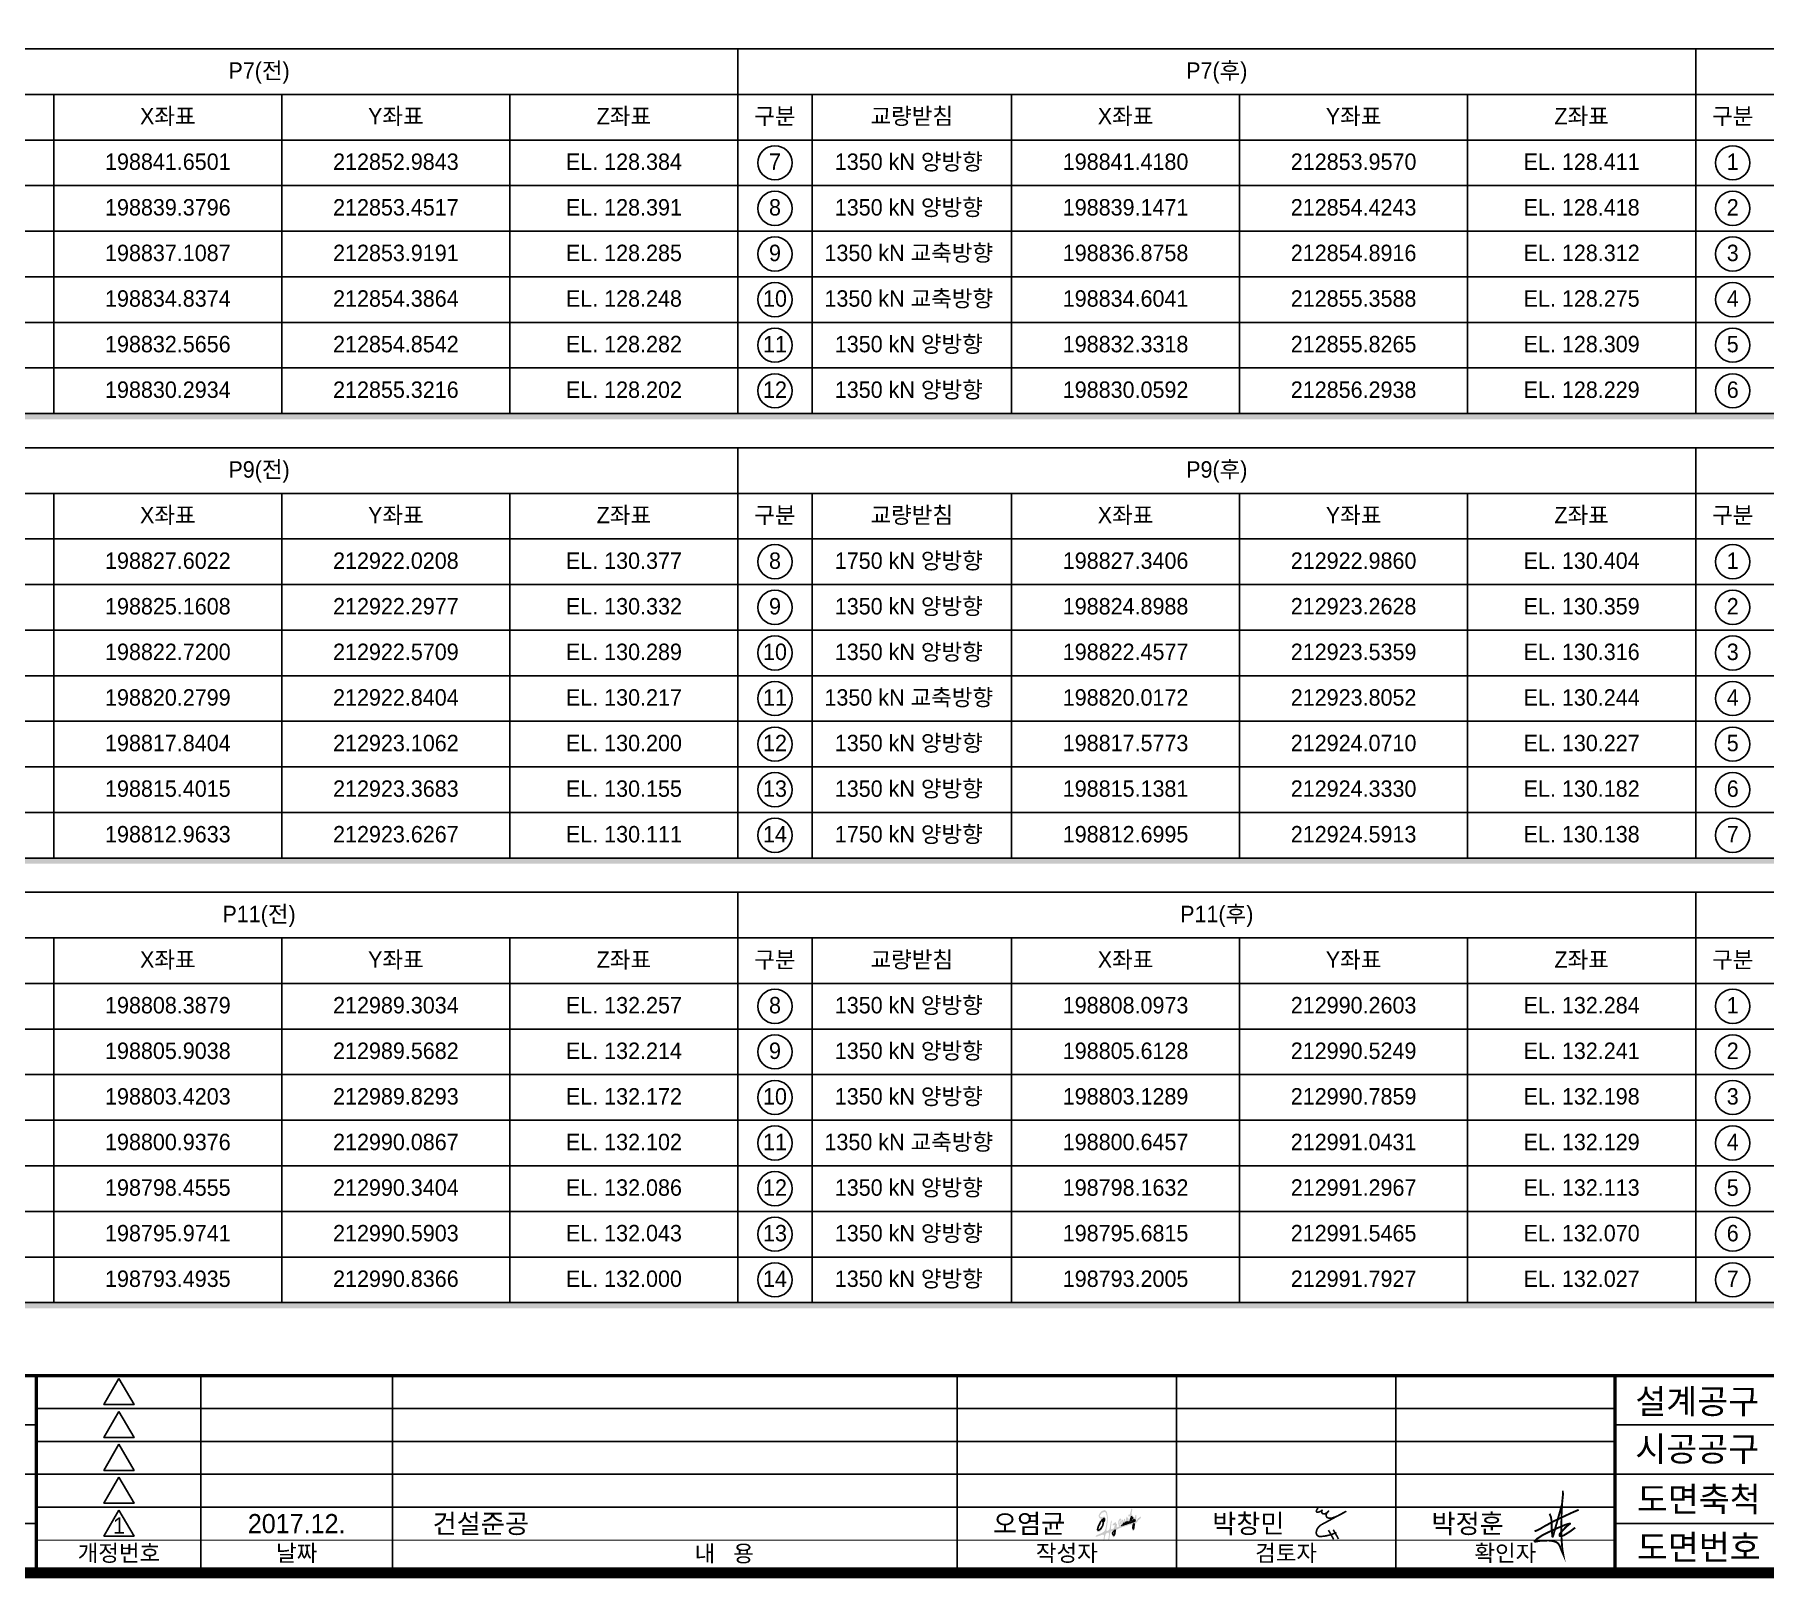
# Model space of a CAD drawing. Header units: feet. Extents: x 0 to 1682000, y 0 to 594000.
# Drawn here: x 1135693 to 1451259, y 19000 to 300729 of the extents above; entities that cross this region are included whole.
import ezdxf
from ezdxf.enums import TextEntityAlignment as Align

# ---------------------------------------------------------------- set-up
doc = ezdxf.new("R2010")
doc.units = ezdxf.units.FT
doc.header["$LTSCALE"] = 150
doc.header["$MEASUREMENT"] = 0
for name, color, linetype in [('CS-TABL-LIN2', 1, 'CONTINUOUS'), ('CS-TEXT', 3, 'CONTINUOUS'), ('CX-BORD', 3, 'CONTINUOUS'), ('CX-BORD-LIN1', 4, 'CONTINUOUS'), ('CX-BORD-LIN2', 3, 'CONTINUOUS'), ('CX-BORD-TEX2', 7, 'CONTINUOUS'), ('CX-BORD-TEX3', 6, 'CONTINUOUS')]:
    doc.layers.add(name, color=color, linetype=linetype)
doc.styles.add('A_STANDARD', font='')
doc.styles.add('TB_TEXT', font='')
doc.styles.add('TB_WBTXT', font='')
doc.styles.add('TB_WMTXT', font='')
doc.styles.get('A_STANDARD').set_extended_font_data('Dotum')
doc.styles.get('TB_TEXT').set_extended_font_data('Dotum')
doc.styles.get('TB_WBTXT').set_extended_font_data('Dotum')
doc.styles.get('TB_WMTXT').set_extended_font_data('DotumChe')

# ---------------------------------------------------------------- blocks, each defined once
blk = doc.blocks.new('CXBLKA1-KHCA')
at = {"layer": 'CX-BORD-LIN1', "const_width": 2}
blk.add_lwpolyline([(796, 0), (0, 0), (0, 554), (796, 554)], close=True, dxfattribs=at)
at = {"layer": 'CX-BORD-LIN1'}
for points, const_width in [([(796, 36), (0, 36)], 0.6), ([(270, 0), (270, 36)], 0.6), ([(300, 0), (300, 36)], 0.3), ([(335, 0), (335, 36)], 0.3), ([(558, 0), (558, 36)], 0.6), ([(558, 6), (270, 6)], 0.2)]:
    blk.add_lwpolyline(points, dxfattribs=dict(at, const_width=const_width))
for points in [[(285.08, 35.47), (282.34, 30.71), (287.83, 30.71)], [(285.08, 29.47), (282.34, 24.71), (287.83, 24.71)], [(285.08, 23.47), (282.34, 18.71), (287.83, 18.71)], [(285.08, 17.47), (282.34, 12.71), (287.83, 12.71)], [(285.08, 11.47), (282.34, 6.71), (287.83, 6.71)]]:
    blk.add_lwpolyline(points, close=True, dxfattribs=at)
for points in [[(438, 0), (438, 36)], [(478, 0), (478, 36)], [(518, 0), (518, 36)]]:
    blk.add_lwpolyline(points, dxfattribs=at)
at = {"layer": 'CX-BORD-LIN2'}
blk.add_line((558, 30), (270, 30), dxfattribs=at)
at = {"layer": 'CX-BORD-LIN2', "const_width": 0.3}
for points in [[(270, 27), (130, 27)], [(686, 27), (558, 27)], [(270, 18), (130, 18)], [(686, 18), (558, 18)], [(270, 9), (130, 9)], [(796, 9), (558, 9)]]:
    blk.add_lwpolyline(points, dxfattribs=at)
at = {"layer": 'CX-BORD-LIN2'}
for points in [[(558, 24), (270, 24)], [(558, 18), (270, 18)], [(558, 12), (270, 12)]]:
    blk.add_lwpolyline(points, dxfattribs=at)
at = {"layer": 'CX-BORD-LIN1', "style": 'TB_TEXT'}
for tag, height, p in [('TR_RDAT5', 3.5, (317.5, 33)), ('TR_DGN5', 3.5, (451.12, 33)), ('TR_CHK5', 3.5, (491.12, 33)), ('TR_APP5', 3.5, (531.12, 33)), ('TR_RNUM5', 3, (285.11, 32.64)), ('TR_RDAT4', 3.5, (317.5, 27)), ('TR_DGN4', 3.5, (451.12, 27)), ('TR_CHK4', 3.5, (491.12, 27)), ('TR_APP4', 3.5, (531.12, 27)), ('TR_RNUM4', 3, (285.11, 26.64)), ('TR_RNUM3', 3, (285.11, 20.64)), ('TR_RDAT3', 3.5, (317.5, 21)), ('TR_DGN3', 3.5, (451.12, 21)), ('TR_CHK3', 3.5, (491.12, 21)), ('TR_APP3', 3.5, (531.12, 21)), ('TR_RNUM2', 3, (285.11, 14.64)), ('TR_RDAT2', 3.5, (317.5, 15)), ('TR_DGN2', 3.5, (451.12, 15)), ('TR_CHK2', 3.5, (491.12, 15)), ('TR_APP2', 3.5, (531.12, 15)), ('TR_RNUM1', 3, (285.11, 8.64)), ('TR_RDAT1', 3.5, (317.5, 9)), ('TR_DGN1', 3.5, (451.12, 9)), ('TR_CHK1', 3.5, (491.12, 9)), ('TR_APP1', 3.5, (531.12, 9))]:
    blk.add_attdef(tag, text='', height=height, dxfattribs=at).set_placement(p, align=Align.MIDDLE_CENTER)
for tag, p in [('TR_RCON5', (342.3, 33)), ('TR_RCON4', (342.3, 27)), ('TR_RCON3', (342.3, 21)), ('TR_RCON2', (342.3, 15)), ('TR_RCON1', (342.3, 9))]:
    blk.add_attdef(tag, text='', height=3.5, dxfattribs=at).set_placement(p, align=Align.MIDDLE_LEFT)
at = {"layer": 'CX-BORD-LIN2', "style": 'TB_TEXT'}
blk.add_attdef('TD_VERSION', text='', height=3, rotation=90, dxfattribs=at).set_placement((800.5, 48.01), align=Align.MIDDLE_CENTER)
at = {"layer": 'CX-BORD-TEX2', "style": 'TB_WMTXT'}
for tag, height, p in [('TB_CNAME', 5, (15.34, 531.83)), ('TB_CSCOP', 4, (16.63, 523.83))]:
    blk.add_attdef(tag, text='', height=height, dxfattribs=at).set_placement(p, align=Align.BOTTOM_LEFT)
at = {"layer": 'CX-BORD-TEX2', "style": 'TB_WBTXT'}
for tag, height, p in [('TB_MTITIL', 10, (398, 533.33)), ('TB_STITL', 7, (398, 518.33))]:
    blk.add_attdef(tag, text='', height=height, dxfattribs=at).set_placement(p, align=Align.MIDDLE_CENTER)
at = {"layer": 'CX-BORD-TEX3', "style": 'TB_TEXT'}
for s, height, p in [('설계공구', 4.5, (573, 31.36)), ('시공공구', 4.5, (573, 22.69)), ('도면축척', 4.5, (573.29, 13.51)), ('도면번호', 4.5, (573.29, 4.79)), ('개정번호', 3, (285.08, 3.66)), ('날짜', 3, (317.5, 3.66)), ('내   용', 3, (395.5, 3.58)), ('작성자', 3, (458, 3.66)), ('검토자', 3, (498, 3.66)), ('확인자', 3, (538, 3.66))]:
    blk.add_text(s, height=height, dxfattribs=at).set_placement(p, align=Align.MIDDLE)
for tag, height, p in [('TD_LNDST', 4.5, (215, 31.5)), ('TD_DSECT', 4.5, (605.5, 31.5)), ('TD_DDIST', 4.5, (654.5, 31.5)), ('TD_DNAME_TOP', 4.5, (755, 27.96)), ('TD_DCOMP', 4.5, (215, 22.59)), ('TD_CSECT', 4.5, (605.5, 22.5)), ('TD_CDIST', 4.5, (654.5, 22.5)), ('TD_DNAME_MAIN', 4.5, (755, 21.47)), ('TD_CCOMP', 4.5, (215, 13.59)), ('TD_HSCAL', 4.5, (620.88, 13.75)), ('TD_VSCAL', 4.5, (656.86, 13.75)), ('TD_DNAME_BOT', 3, (755, 15.25)), ('TD_CNAME', 5, (65, 7.6)), ('TD_FIELD', 4.5, (180, 5.13)), ('TD_CSTEP', 4.5, (250.74, 5.13)), ('TD_DWGCODE', 4.5, (637, 4.79)), ('TD_DWGNO', 4.5, (755, 5))]:
    blk.add_attdef(tag, text='', height=height, dxfattribs=at).set_placement(p, align=Align.MIDDLE_CENTER)

msp = doc.modelspace()

# ---------------------------------------------------------------- hatches: boundary and pattern name
at = {"layer": 'CS-TEXT'}
h = msp.add_hatch(color=7, dxfattribs=at)
edge = h.paths.add_edge_path(flags=16)
edge.add_spline(control_points=[(1332772, 27317), (1332772, 27317), (1332772, 27317), (1332775, 27399), (1332784, 27474), (1332799, 27601), (1332816, 27716), (1332810, 27854), (1332810, 27856), (1332810, 27859), (1332807, 27858), (1332757, 27845), (1332718, 27768), (1332686, 27722), (1332622, 27631), (1332567, 27564), (1332487, 27493), (1332450, 27460), (1332396, 27425), (1332377, 27391), (1332355, 27350), (1332356, 27293), (1332336, 27259), (1332372, 27188), (1332377, 27104), (1332411, 27022), (1332423, 26994), (1332445, 26968), (1332464, 26932), (1332479, 26903), (1332497, 26853), (1332517, 26841), (1332565, 26814), (1332623, 26884), (1332641, 26917), (1332663, 26955), (1332677, 27023), (1332697, 27082), (1332717, 27137), (1332747, 27199), (1332758, 27248), (1332772, 27317)], knot_values=[0, 0, 0, 0, 0.0000004, 0.0000008, 1, 1, 1, 2, 2, 2, 3, 3, 3, 4, 4, 4, 5, 5, 5, 6, 6, 6, 7, 7, 7, 8, 8, 8, 9, 9, 9, 10, 10, 10, 11, 11, 11, 12, 12, 12, 13, 13, 13, 13], degree=3, periodic=0)
edge = h.paths.add_edge_path(flags=16)
edge.add_spline(control_points=[(1334064, 28672), (1334064, 28672), (1334064, 28672), (1334056, 28680), (1334045, 28686), (1334038, 28672), (1334015, 28654), (1334019, 28641), (1334034, 28654), (1334061, 28654), (1334076, 28667), (1334064, 28672)], knot_values=[0, 0, 0, 0, 0.0000004, 0.0000008, 1, 1, 1, 2, 2, 2, 3, 3, 3, 3], degree=3, periodic=0)
edge = h.paths.add_edge_path(flags=16)
edge.add_spline(control_points=[(1336099, 28577), (1336099, 28577), (1336099, 28577), (1336063, 28380), (1336049, 28170), (1336075, 28117), (1336081, 28042), (1336113, 27993), (1336126, 27993), (1336140, 27993), (1336154, 27993), (1336233, 28301), (1336275, 28666), (1336312, 29002), (1336286, 28960), (1336178, 28902), (1336158, 28859), (1336147, 28837), (1336146, 28798), (1336139, 28765), (1336099, 28577)], knot_values=[0, 0, 0, 0, 0.0000004, 0.0000008, 1, 1, 1, 2, 2, 2, 3, 3, 3, 4, 4, 4, 5, 5, 5, 6, 6, 6, 6], degree=3, periodic=0)
edge = h.paths.add_edge_path(flags=16)
edge.add_spline(control_points=[(1330507, 28589), (1330507, 28589), (1330507, 28589), (1330541, 28634), (1330555, 28671), (1330570, 28712), (1330579, 28771), (1330593, 28826), (1330605, 28876), (1330625, 28934), (1330630, 28980), (1330635, 29023), (1330630, 29074), (1330630, 29119), (1330630, 29167), (1330637, 29218), (1330630, 29259), (1330624, 29303), (1330597, 29356), (1330581, 29405), (1330543, 29526), (1330502, 29623), (1330442, 29710), (1330442, 29713), (1330442, 29715), (1330438, 29714), (1330389, 29630), (1330331, 29554), (1330276, 29473), (1330225, 29396), (1330165, 29321), (1330118, 29240), (1330083, 29178), (1330060, 29102), (1330028, 29033), (1329965, 28895), (1329902, 28762), (1329840, 28626), (1329809, 28559), (1329771, 28490), (1329746, 28423), (1329718, 28349), (1329701, 28267), (1329678, 28189), (1329655, 28111), (1329637, 28033), (1329610, 27956), (1329622, 27891), (1329630, 27822), (1329670, 27786), (1329758, 27763), (1329805, 27785), (1329874, 27816), (1329908, 27833), (1329945, 27846), (1329968, 27862), (1330014, 27893), (1330065, 27961), (1330115, 28012), (1330165, 28063), (1330221, 28116), (1330258, 28167), (1330312, 28242), (1330353, 28332), (1330404, 28419), (1330428, 28459), (1330455, 28501), (1330480, 28543), (1330507, 28589)], knot_values=[0, 0, 0, 0, 0.0000004, 0.0000008, 1, 1, 1, 2, 2, 2, 3, 3, 3, 4, 4, 4, 5, 5, 5, 6, 6, 6, 7, 7, 7, 8, 8, 8, 9, 9, 9, 10, 10, 10, 11, 11, 11, 12, 12, 12, 13, 13, 13, 14, 14, 14, 15, 15, 15, 16, 16, 16, 17, 17, 17, 18, 18, 18, 19, 19, 19, 20, 20, 20, 21, 21, 21, 22, 22, 22, 22], degree=3, periodic=0)
edge = h.paths.add_edge_path(flags=16)
edge.add_spline(control_points=[(1336162, 29480), (1336162, 29480), (1336162, 29480), (1336130, 29455), (1336109, 29432), (1336085, 29406), (1336065, 29377), (1336037, 29360), (1335990, 29395), (1335938, 29424), (1335890, 29458), (1335811, 29625), (1335733, 29793), (1335649, 29955), (1335619, 29790), (1335573, 29617), (1335529, 29466), (1335513, 29412), (1335504, 29352), (1335484, 29307), (1335468, 29274), (1335435, 29240), (1335412, 29210), (1335387, 29176), (1335362, 29144), (1335337, 29115), (1335278, 29173), (1335215, 29227), (1335160, 29289), (1335150, 29316), (1335150, 29354), (1335134, 29375), (1335119, 29303), (1335096, 29240), (1335081, 29168), (1335024, 29121), (1334972, 29069), (1334911, 29025), (1334888, 29118), (1334868, 29215), (1334836, 29300), (1334813, 29197), (1334755, 29132), (1334708, 29055), (1334669, 28992), (1334638, 28928), (1334595, 28871), (1334544, 28968), (1334500, 29072), (1334445, 29164), (1334394, 28999), (1334317, 28840), (1334234, 28720), (1334949, 28964), (1335674, 29197), (1336391, 29439), (1336413, 29527), (1336441, 29608), (1336463, 29695), (1336424, 29674), (1336394, 29643), (1336357, 29620), (1336337, 29634), (1336320, 29659), (1336301, 29680), (1336284, 29699), (1336258, 29733), (1336244, 29729), (1336209, 29656), (1336211, 29572), (1336177, 29507), (1336162, 29480)], knot_values=[0, 0, 0, 0, 0.0000004, 0.0000008, 1, 1, 1, 2, 2, 2, 3, 3, 3, 4, 4, 4, 5, 5, 5, 6, 6, 6, 7, 7, 7, 8, 8, 8, 9, 9, 9, 10, 10, 10, 11, 11, 11, 12, 12, 12, 13, 13, 13, 14, 14, 14, 15, 15, 15, 16, 16, 16, 17, 17, 17, 18, 18, 18, 19, 19, 19, 20, 20, 20, 21, 21, 21, 22, 22, 22, 23, 23, 23, 23], degree=3, periodic=0)
edge = h.paths.add_edge_path(flags=16)
edge.add_spline(control_points=[(1330694, 29741), (1330694, 29741), (1330694, 29741), (1330720, 29554), (1330785, 29405), (1330793, 29460), (1330839, 29514), (1330853, 29579), (1330862, 29624), (1330862, 29683), (1330864, 29733), (1330867, 29804), (1330872, 29882), (1330849, 29940), (1330812, 29950), (1330778, 29962), (1330736, 29966), (1330693, 29932), (1330640, 29907), (1330604, 29865), (1330694, 29741)], knot_values=[0, 0, 0, 0, 0.0000004, 0.0000008, 1, 1, 1, 2, 2, 2, 3, 3, 3, 4, 4, 4, 5, 5, 5, 6, 6, 6, 6], degree=3, periodic=0)
edge = h.paths.add_edge_path(flags=16)
edge.add_spline(control_points=[(1335993, 29916), (1335993, 29916), (1335993, 29916), (1335972, 30022), (1335958, 30132), (1335914, 30192), (1335867, 30249), (1335785, 30271), (1335771, 30261), (1335758, 30248), (1335751, 30230), (1335820, 30095), (1335880, 29949), (1335954, 29820), (1335993, 29916)], knot_values=[0, 0, 0, 0, 0.0000004, 0.0000008, 1, 1, 1, 2, 2, 2, 3, 3, 3, 4, 4, 4, 4], degree=3, periodic=0)
edge = h.paths.add_edge_path()
edge.add_spline(control_points=[(1333804, 28780), (1333804, 28780), (1333804, 28780), (1333850, 28834), (1333876, 28859), (1333905, 28889), (1333947, 28932), (1333959, 28965), (1333969, 28992), (1333967, 29033), (1333974, 29070), (1334013, 29290), (1334064, 29568), (1334098, 29786), (1334155, 29756), (1334210, 29724), (1334260, 29688), (1334224, 29457), (1334183, 29230), (1334143, 29002), (1334231, 29116), (1334277, 29274), (1334332, 29428), (1334387, 29585), (1334420, 29754), (1334463, 29917), (1334493, 29922), (1334512, 29876), (1334546, 29857), (1334571, 29844), (1334600, 29844), (1334625, 29831), (1334613, 29704), (1334577, 29586), (1334588, 29435), (1334590, 29395), (1334584, 29348), (1334606, 29315), (1334687, 29405), (1334710, 29533), (1334750, 29673), (1334814, 29897), (1334889, 30135), (1334957, 30354), (1334991, 30275), (1335019, 30199), (1335051, 30113), (1335060, 30089), (1335077, 30059), (1335081, 30034), (1335088, 29987), (1335070, 29920), (1335070, 29861), (1335085, 29897), (1335096, 29970), (1335111, 30019), (1335137, 30024), (1335164, 29977), (1335194, 29959), (1335218, 29944), (1335249, 29944), (1335269, 29925), (1335275, 29841), (1335243, 29749), (1335250, 29669), (1335253, 29636), (1335269, 29601), (1335277, 29571), (1335285, 29539), (1335292, 29505), (1335322, 29492), (1335370, 29546), (1335379, 29624), (1335401, 29695), (1335465, 29908), (1335508, 30151), (1335552, 30384), (1335531, 30373), (1335510, 30330), (1335484, 30313), (1335391, 30310), (1335310, 30296), (1335216, 30294), (1335216, 30402), (1335215, 30508), (1335209, 30610), (1335246, 30617), (1335281, 30618), (1335318, 30622), (1335352, 30624), (1335397, 30619), (1335427, 30629), (1335478, 30646), (1335488, 30716), (1335529, 30742), (1335612, 31094), (1335698, 31444), (1335774, 31804), (1335821, 31773), (1335853, 31725), (1335939, 31732), (1335941, 31489), (1335890, 31293), (1335853, 31081), (1335825, 30923), (1335804, 30767), (1335774, 30606), (1335937, 30560), (1336029, 30442), (1336113, 30317), (1336118, 30233), (1336125, 30151), (1336139, 30076), (1336155, 30141), (1336166, 30212), (1336177, 30283), (1336223, 30258), (1336257, 30220), (1336342, 30234), (1336342, 30191), (1336342, 30137), (1336342, 30087), (1336342, 30039), (1336334, 29989), (1336372, 29974), (1336400, 29991), (1336403, 30029), (1336414, 30061), (1336424, 30090), (1336441, 30120), (1336448, 30151), (1336479, 30299), (1336477, 30477), (1336519, 30618), (1336552, 30603), (1336573, 30577), (1336606, 30561), (1336632, 30565), (1336658, 30570), (1336689, 30569), (1336683, 30431), (1336704, 30296), (1336696, 30166), (1336691, 30074), (1336673, 29981), (1336662, 29891), (1336644, 29736), (1336637, 29593), (1336591, 29469), (1336681, 29472), (1336707, 29536), (1336753, 29609), (1336777, 29646), (1336809, 29686), (1336824, 29718), (1336836, 29742), (1336839, 29772), (1336851, 29793), (1336863, 29816), (1336887, 29838), (1336903, 29861), (1336952, 29928), (1337007, 30003), (1337054, 30068), (1337085, 30051), (1337101, 30020), (1337129, 30000), (1337236, 30103), (1337334, 30235), (1337438, 30328), (1337455, 30264), (1337481, 30200), (1337502, 30132), (1337508, 30112), (1337522, 30077), (1337521, 30064), (1337518, 30040), (1337444, 29971), (1337427, 29951), (1337330, 29845), (1337223, 29727), (1337137, 29631), (1337108, 29645), (1337094, 29674), (1337069, 29692), (1337036, 29648), (1337007, 29600), (1336971, 29560), (1336920, 29422), (1336832, 29322), (1336764, 29202), (1336682, 29178), (1336622, 29133), (1336515, 29134), (1336438, 28643), (1336385, 28127), (1336274, 27670), (1336187, 27670), (1336099, 27670), (1336011, 27670), (1335965, 27817), (1335919, 27964), (1335868, 28106), (1335894, 28418), (1335934, 28712), (1336000, 28980), (1335486, 28811), (1334974, 28643), (1334467, 28475), (1333960, 28308), (1333474, 28100), (1332980, 27926), (1332991, 27730), (1332966, 27559), (1332946, 27391), (1332935, 27299), (1332934, 27204), (1332916, 27120), (1332901, 27051), (1332862, 26968), (1332837, 26898), (1332824, 26862), (1332808, 26825), (1332795, 26789), (1332782, 26749), (1332774, 26704), (1332758, 26676), (1332741, 26646), (1332707, 26624), (1332675, 26589), (1332656, 26568), (1332618, 26507), (1332592, 26502), (1332551, 26495), (1332478, 26541), (1332430, 26536), (1332395, 26635), (1332321, 26722), (1332280, 26822), (1332222, 26962), (1332199, 27114), (1332136, 27255), (1332169, 27354), (1332202, 27459), (1332234, 27560), (1332245, 27593), (1332248, 27630), (1332272, 27655), (1332160, 27614), (1332051, 27571), (1331941, 27530), (1331867, 27007), (1331795, 26481), (1331726, 25953), (1331664, 25974), (1331616, 26009), (1331557, 26032), (1331625, 26503), (1331686, 26981), (1331752, 27455), (1331532, 27381), (1331300, 27285), (1331075, 27203), (1330983, 26728), (1330889, 26256), (1330800, 25779), (1330741, 25811), (1330696, 25856), (1330638, 25889), (1330721, 26299), (1330798, 26715), (1330879, 27127), (1330342, 26929), (1329814, 26722), (1329275, 26525), (1329266, 26630), (1329256, 26734), (1329241, 26834), (1329808, 27051), (1330380, 27264), (1330947, 27481), (1331064, 28055), (1331184, 28713), (1331270, 29345), (1331283, 29437), (1331305, 29527), (1331312, 29616), (1331318, 29701), (1331312, 29790), (1331312, 29876), (1331312, 29963), (1331318, 30053), (1331312, 30136), (1331303, 30249), (1331270, 30371), (1331248, 30494), (1331237, 30554), (1331228, 30615), (1331218, 30674), (1331207, 30735), (1331204, 30803), (1331188, 30855), (1331178, 30884), (1331151, 30920), (1331131, 30953), (1331113, 30983), (1331093, 31027), (1331071, 31047), (1331051, 31066), (1331007, 31079), (1330973, 31096), (1330942, 31111), (1330897, 31143), (1330875, 31145), (1330851, 31147), (1330803, 31122), (1330773, 31111), (1330738, 31098), (1330706, 31083), (1330679, 31073), (1330607, 31046), (1330540, 31032), (1330484, 31002), (1330436, 30976), (1330394, 30925), (1330356, 30889), (1330313, 30849), (1330276, 30809), (1330231, 30776), (1330198, 30711), (1330120, 30633), (1330069, 30550), (1330046, 30512), (1330004, 30443), (1330005, 30399), (1330007, 30352), (1330039, 30338), (1330051, 30294), (1330112, 30257), (1330189, 30236), (1330284, 30234), (1330334, 30186), (1330384, 30138), (1330435, 30091), (1330498, 30138), (1330575, 30191), (1330649, 30245), (1330669, 30259), (1330701, 30291), (1330721, 30294), (1330750, 30298), (1330789, 30276), (1330822, 30268), (1330858, 30259), (1330889, 30254), (1330924, 30245), (1330941, 30214), (1330960, 30181), (1330981, 30143), (1330997, 30112), (1331027, 30074), (1331033, 30042), (1331047, 29972), (1331035, 29840), (1331033, 29737), (1331032, 29688), (1331025, 29640), (1331022, 29594), (1331018, 29544), (1331023, 29493), (1331014, 29451), (1331006, 29410), (1330980, 29361), (1330962, 29315), (1330944, 29271), (1330922, 29226), (1330905, 29183), (1330871, 29096), (1330829, 29006), (1330800, 28916), (1330777, 28844), (1330765, 28768), (1330747, 28698), (1330729, 28625), (1330720, 28547), (1330694, 28479), (1330679, 28439), (1330644, 28397), (1330619, 28355), (1330547, 28231), (1330473, 28104), (1330401, 27982), (1330374, 27936), (1330352, 27901), (1330318, 27865), (1330258, 27802), (1330194, 27732), (1330130, 27662), (1330095, 27625), (1330065, 27580), (1330035, 27560), (1330003, 27538), (1329954, 27527), (1329911, 27508), (1329874, 27490), (1329821, 27455), (1329791, 27451), (1329764, 27448), (1329651, 27462), (1329625, 27474), (1329599, 27485), (1329578, 27528), (1329557, 27553), (1329533, 27582), (1329510, 27605), (1329490, 27632), (1329470, 27752), (1329450, 27871), (1329425, 27986), (1329461, 28090), (1329486, 28195), (1329516, 28298), (1329546, 28401), (1329570, 28508), (1329606, 28607), (1329632, 28679), (1329675, 28748), (1329708, 28822), (1329772, 28965), (1329838, 29106), (1329904, 29251), (1329937, 29324), (1329961, 29404), (1329998, 29469), (1330037, 29539), (1330092, 29605), (1330137, 29673), (1330183, 29741), (1330230, 29808), (1330276, 29872), (1330271, 29892), (1330251, 29897), (1330243, 29914), (1330120, 29919), (1330045, 29967), (1329960, 30008), (1329941, 30050), (1329922, 30090), (1329900, 30132), (1329879, 30172), (1329844, 30212), (1329836, 30253), (1329828, 30291), (1329836, 30345), (1329836, 30403), (1329836, 30454), (1329828, 30515), (1329836, 30554), (1329842, 30585), (1329880, 30642), (1329904, 30689), (1329954, 30788), (1330002, 30849), (1330062, 30934), (1330091, 30975), (1330112, 31021), (1330141, 31055), (1330181, 31100), (1330238, 31134), (1330288, 31179), (1330336, 31222), (1330382, 31281), (1330427, 31307), (1330459, 31325), (1330503, 31333), (1330544, 31348), (1330620, 31377), (1330681, 31403), (1330766, 31435), (1330805, 31450), (1330857, 31477), (1330879, 31476), (1330913, 31475), (1330977, 31428), (1331014, 31408), (1331062, 31383), (1331117, 31370), (1331150, 31341), (1331184, 31310), (1331214, 31232), (1331240, 31190), (1331272, 31139), (1331318, 31093), (1331334, 31043), (1331344, 31014), (1331347, 30971), (1331353, 30934), (1331371, 30833), (1331387, 30718), (1331406, 30614), (1331432, 30470), (1331470, 30327), (1331481, 30192), (1331490, 30090), (1331481, 29986), (1331481, 29884), (1331481, 29783), (1331488, 29680), (1331481, 29579), (1331470, 29411), (1331434, 29231), (1331410, 29059), (1331339, 28556), (1331236, 28028), (1331142, 27557), (1331365, 27637), (1331583, 27721), (1331801, 27805), (1331879, 28406), (1331965, 28997), (1332042, 29597), (1332101, 29574), (1332156, 29548), (1332208, 29518), (1332137, 28968), (1332060, 28424), (1331986, 27877), (1332201, 27951), (1332430, 28045), (1332652, 28125), (1332683, 28368), (1332720, 28605), (1332750, 28848), (1332624, 28772), (1332495, 28667), (1332362, 28585), (1332344, 28685), (1332325, 28786), (1332302, 28882), (1332533, 29040), (1332770, 29212), (1332999, 29360), (1332971, 29193), (1332954, 28997), (1332969, 28799), (1332992, 28881), (1333010, 28968), (1333029, 29055), (1333085, 29016), (1333137, 28973), (1333187, 28927), (1333139, 28708), (1333088, 28492), (1333036, 28276), (1333217, 28333), (1333403, 28416), (1333590, 28479), (1333587, 28506), (1333559, 28525), (1333541, 28547), (1333521, 28570), (1333503, 28594), (1333484, 28615), (1333473, 28733), (1333413, 28866), (1333398, 28999), (1333392, 29052), (1333393, 29111), (1333390, 29168), (1333388, 29221), (1333378, 29285), (1333383, 29334), (1333388, 29387), (1333419, 29448), (1333435, 29503), (1333453, 29563), (1333473, 29619), (1333484, 29673), (1333548, 29743), (1333601, 29822), (1333661, 29895), (1333717, 29908), (1333769, 29925), (1333823, 29940), (1333882, 29874), (1333925, 29791), (1333978, 29718), (1333969, 29600), (1333989, 29488), (1333978, 29383), (1333971, 29326), (1333945, 29263), (1333929, 29206), (1333911, 29141), (1333906, 29073), (1333884, 29025), (1333865, 28986), (1333821, 28951), (1333793, 28916), (1333763, 28879), (1333741, 28839), (1333707, 28814), (1333677, 28900), (1333648, 28987), (1333620, 29074), (1333641, 29137), (1333721, 29181), (1333752, 29247), (1333764, 29272), (1333768, 29315), (1333778, 29353), (1333796, 29417), (1333818, 29473), (1333808, 29567), (1333795, 29576), (1333792, 29594), (1333778, 29601), (1333686, 29587), (1333672, 29494), (1333612, 29447), (1333597, 29385), (1333578, 29326), (1333556, 29270), (1333560, 29159), (1333573, 29053), (1333594, 28957), (1333612, 28875), (1333614, 28814), (1333669, 28777), (1333703, 28784), (1333736, 28764), (1333774, 28773), (1333804, 28780)], knot_values=[0, 0, 0, 0, 0.0000004, 0.0000008, 1, 1, 1, 2, 2, 2, 3, 3, 3, 4, 4, 4, 5, 5, 5, 6, 6, 6, 7, 7, 7, 8, 8, 8, 9, 9, 9, 10, 10, 10, 11, 11, 11, 12, 12, 12, 13, 13, 13, 14, 14, 14, 15, 15, 15, 16, 16, 16, 17, 17, 17, 18, 18, 18, 19, 19, 19, 20, 20, 20, 21, 21, 21, 22, 22, 22, 23, 23, 23, 24, 24, 24, 25, 25, 25, 26, 26, 26, 27, 27, 27, 28, 28, 28, 29, 29, 29, 30, 30, 30, 31, 31, 31, 32, 32, 32, 33, 33, 33, 34, 34, 34, 35, 35, 35, 36, 36, 36, 37, 37, 37, 38, 38, 38, 39, 39, 39, 40, 40, 40, 41, 41, 41, 42, 42, 42, 43, 43, 43, 44, 44, 44, 45, 45, 45, 46, 46, 46, 47, 47, 47, 48, 48, 48, 49, 49, 49, 50, 50, 50, 51, 51, 51, 52, 52, 52, 53, 53, 53, 54, 54, 54, 55, 55, 55, 56, 56, 56, 57, 57, 57, 58, 58, 58, 59, 59, 59, 60, 60, 60, 61, 61, 61, 62, 62, 62, 63, 63, 63, 64, 64, 64, 65, 65, 65, 66, 66, 66, 67, 67, 67, 68, 68, 68, 69, 69, 69, 70, 70, 70, 71, 71, 71, 72, 72, 72, 73, 73, 73, 74, 74, 74, 75, 75, 75, 76, 76, 76, 77, 77, 77, 78, 78, 78, 79, 79, 79, 80, 80, 80, 81, 81, 81, 82, 82, 82, 83, 83, 83, 84, 84, 84, 85, 85, 85, 86, 86, 86, 87, 87, 87, 88, 88, 88, 89, 89, 89, 90, 90, 90, 91, 91, 91, 92, 92, 92, 93, 93, 93, 94, 94, 94, 95, 95, 95, 96, 96, 96, 97, 97, 97, 98, 98, 98, 99, 99, 99, 100, 100, 100, 101, 101, 101, 102, 102, 102, 103, 103, 103, 104, 104, 104, 105, 105, 105, 106, 106, 106, 107, 107, 107, 108, 108, 108, 109, 109, 109, 110, 110, 110, 111, 111, 111, 112, 112, 112, 113, 113, 113, 114, 114, 114, 115, 115, 115, 116, 116, 116, 117, 117, 117, 118, 118, 118, 119, 119, 119, 120, 120, 120, 121, 121, 121, 122, 122, 122, 123, 123, 123, 124, 124, 124, 125, 125, 125, 126, 126, 126, 127, 127, 127, 128, 128, 128, 129, 129, 129, 130, 130, 130, 131, 131, 131, 132, 132, 132, 133, 133, 133, 134, 134, 134, 135, 135, 135, 136, 136, 136, 137, 137, 137, 138, 138, 138, 139, 139, 139, 140, 140, 140, 141, 141, 141, 142, 142, 142, 143, 143, 143, 144, 144, 144, 145, 145, 145, 146, 146, 146, 147, 147, 147, 148, 148, 148, 149, 149, 149, 150, 150, 150, 151, 151, 151, 152, 152, 152, 153, 153, 153, 154, 154, 154, 155, 155, 155, 156, 156, 156, 157, 157, 157, 158, 158, 158, 159, 159, 159, 160, 160, 160, 161, 161, 161, 162, 162, 162, 163, 163, 163, 164, 164, 164, 165, 165, 165, 166, 166, 166, 167, 167, 167, 168, 168, 168, 169, 169, 169, 170, 170, 170, 171, 171, 171, 172, 172, 172, 173, 173, 173, 174, 174, 174, 175, 175, 175, 176, 176, 176, 177, 177, 177, 178, 178, 178, 179, 179, 179, 180, 180, 180, 181, 181, 181, 182, 182, 182, 183, 183, 183, 184, 184, 184, 185, 185, 185, 186, 186, 186, 187, 187, 187, 188, 188, 188, 189, 189, 189, 190, 190, 190, 191, 191, 191, 192, 192, 192, 193, 193, 193, 194, 194, 194, 195, 195, 195, 196, 196, 196, 197, 197, 197, 198, 198, 198, 199, 199, 199, 200, 200, 200, 201, 201, 201, 202, 202, 202, 203, 203, 203, 204, 204, 204, 205, 205, 205, 206, 206, 206, 207, 207, 207, 208, 208, 208, 209, 209, 209, 210, 210, 210, 210], degree=3, periodic=0)

# ---------------------------------------------------------------- linework, layer by layer
at = {"layer": 'CS-TABL-LIN2'}
for p, q in [((1264000, 298129), (1264000, 231569)), ((1438720, 298129), (1438720, 231569)), ((914560, 289809), (1613440, 289809)), ((1139200, 289809), (1139200, 231569)), ((1180800, 289809), (1180800, 231569)), ((1222400, 289809), (1222400, 231569)), ((1277520, 289809), (1277520, 231569)), ((1313920, 289809), (1313920, 231569)), ((1355520, 289809), (1355520, 231569)), ((1397120, 289809), (1397120, 231569)), ((914560, 281489), (1613440, 281489)), ((914560, 273169), (1613440, 273169)), ((914560, 264849), (1613440, 264849)), ((914560, 256529), (1613440, 256529)), ((914560, 248209), (1613440, 248209)), ((914560, 239889), (1613440, 239889)), ((1264000, 225329), (1264000, 150449)), ((1438720, 225329), (1438720, 150449)), ((914560, 217009), (1613440, 217009)), ((1139200, 217009), (1139200, 150449)), ((1180800, 217009), (1180800, 150449)), ((1222400, 217009), (1222400, 150449)), ((1277520, 217009), (1277520, 150449)), ((1313920, 217009), (1313920, 150449)), ((1355520, 217009), (1355520, 150449)), ((1397120, 217009), (1397120, 150449)), ((914560, 208689), (1613440, 208689)), ((914560, 200369), (1613440, 200369)), ((914560, 192049), (1613440, 192049)), ((914560, 183729), (1613440, 183729)), ((914560, 175409), (1613440, 175409)), ((914560, 167089), (1613440, 167089)), ((914560, 158769), (1613440, 158769)), ((1264000, 144209), (1264000, 69329)), ((1438720, 144209), (1438720, 69329)), ((914560, 135889), (1613440, 135889)), ((1139200, 135889), (1139200, 69329)), ((1180800, 135889), (1180800, 69329)), ((1222400, 135889), (1222400, 69329)), ((1277520, 135889), (1277520, 69329)), ((1313920, 135889), (1313920, 69329)), ((1355520, 135889), (1355520, 69329)), ((1397120, 135889), (1397120, 69329)), ((914560, 127569), (1613440, 127569)), ((914560, 119249), (1613440, 119249)), ((914560, 110929), (1613440, 110929)), ((914560, 102609), (1613440, 102609)), ((914560, 94289), (1613440, 94289)), ((914560, 85969), (1613440, 85969)), ((914560, 77649), (1613440, 77649))]:
    msp.add_line(p, q, dxfattribs=at)
for points in [[(914560, 298129), (1613440, 298129), (1613440, 231569), (914560, 231569)], [(914560, 225329), (1613440, 225329), (1613440, 150449), (914560, 150449)], [(914560, 144209), (1613440, 144209), (1613440, 69329), (914560, 69329)]]:
    msp.add_lwpolyline(points, close=True, dxfattribs=at)
for centre in [(1270760, 277329), (1445480, 277329), (1270760, 269009), (1445480, 269009), (1270760, 260689), (1445480, 260689), (1270760, 252369), (1445480, 252369), (1270760, 244049), (1445480, 244049), (1270760, 235729), (1445480, 235729), (1270760, 204529), (1445480, 204529), (1270760, 196209), (1445480, 196209), (1270760, 187889), (1445480, 187889), (1270760, 179569), (1445480, 179569), (1270760, 171249), (1445480, 171249), (1270760, 162929), (1445480, 162929), (1270760, 154609), (1445480, 154609), (1270760, 123409), (1445480, 123409), (1270760, 115089), (1445480, 115089), (1270760, 106769), (1445480, 106769), (1270760, 98449), (1445480, 98449), (1270760, 90129), (1445480, 90129), (1270760, 81809), (1445480, 81809), (1270760, 73489), (1445480, 73489)]:
    msp.add_circle(centre, 3120, dxfattribs=at)
for points in [[(915600, 231569), (1614480, 231569), (915600, 230529), (1614480, 230529)], [(915600, 150449), (1614480, 150449), (915600, 149409), (1614480, 149409)], [(915600, 69329), (1614480, 69329), (915600, 68289), (1614480, 68289)]]:
    msp.add_solid(points, dxfattribs=at)
at = {"layer": 'CS-TEXT', "color": 7}
for points, const_width in [([(1414480, 35019), (1414509, 34243), (1414366, 32820), (1414250, 30651), (1414219, 28083), (1414248, 26389), (1414316, 25314), (1414391, 24349), (1414570, 23359), (1414187, 24233), (1413920, 24942), (1413582, 25436), (1413244, 25647), (1412627, 25831), (1411885, 25925), (1410920, 25881), (1410293, 25854), (1409783, 25756), (1409515, 25703), (1409386, 25726), (1409350, 25764), (1409339, 25800), (1409358, 25849), (1409904, 26313), (1410746, 26877), (1412063, 27526), (1413430, 28156), (1414842, 28742), (1415685, 29011), (1415763, 29022), (1415788, 29001), (1415790, 28964), (1415747, 28930), (1415107, 28429), (1414460, 27762), (1414120, 27373), (1413951, 27159), (1413900, 27014), (1413877, 26791), (1413958, 26721), (1414057, 26704), (1414332, 26721), (1414709, 26883), (1415378, 27292), (1415889, 27629), (1416746, 28263)], 350), ([(1409336, 27605), (1409839, 27779), (1410525, 28146), (1411103, 28501), (1411764, 28856), (1412596, 29320), (1413785, 29893), (1415040, 30483), (1416167, 31001), (1417382, 31532)], 350), ([(1412732, 26819), (1414354, 32591)], 350), ([(1412069, 30809), (1412316, 30184), (1412442, 29397), (1412431, 28544), (1412447, 27945), (1412508, 27396), (1412586, 26645), (1412611, 26602), (1412648, 26604), (1412683, 26658), (1412732, 26819)], 350), ([(1371730, 27813), (1372683, 26129)], 301), ([(1372613, 27883), (1373566, 26199)], 301)]:
    msp.add_lwpolyline(points, dxfattribs=dict(at, const_width=const_width))
at = {"layer": 'CS-TEXT', "color": 7, "const_width": 301}
for points in [[(1369890, 31799, 0.2002308), (1369537, 31377), (1369537, 31377, 0.602514), (1369723, 31102, 0.2354335), (1370644, 31544, 0.651661), (1370894, 30754, 0.2320264), (1371802, 31372)], [(1371395, 30830), (1371802, 31372), (1371395, 30830, 0.3774948), (1371540, 30067, 0.2037463), (1372820, 30186), (1373465, 30423), (1374109, 30762), (1374991, 31271), (1370517, 28844, 0.2286429), (1369531, 27548, 0.5520624), (1370331, 26645, 0.093231), (1373181, 27372)]]:
    msp.add_lwpolyline(points, format="xyb", dxfattribs=at)
at = {"layer": 'CS-TEXT', "color": 7}
for points, knots in [([(1329670, 27786), (1329670, 27786), (1329630, 27822), (1329622, 27891), (1329610, 27956), (1329637, 28033), (1329655, 28111), (1329678, 28189), (1329701, 28267), (1329718, 28349), (1329746, 28423), (1329771, 28490), (1329809, 28559), (1329840, 28626), (1329902, 28762), (1329965, 28895), (1330028, 29033), (1330060, 29102), (1330083, 29178), (1330118, 29240), (1330165, 29321), (1330225, 29396), (1330276, 29473), (1330331, 29554), (1330389, 29630), (1330438, 29714), (1330442, 29715), (1330442, 29713), (1330442, 29710), (1330502, 29623), (1330543, 29526), (1330581, 29405), (1330597, 29356), (1330624, 29303), (1330630, 29259), (1330637, 29218), (1330630, 29167), (1330630, 29119), (1330630, 29074), (1330635, 29023), (1330630, 28980), (1330625, 28934), (1330605, 28876), (1330593, 28826), (1330579, 28771), (1330570, 28712), (1330555, 28671), (1330541, 28634), (1330507, 28589), (1330480, 28543), (1330455, 28501), (1330428, 28459), (1330404, 28419), (1330353, 28332), (1330312, 28242), (1330258, 28167), (1330221, 28116), (1330165, 28063), (1330115, 28012), (1330065, 27961), (1330014, 27893), (1329968, 27862), (1329945, 27846), (1329908, 27833), (1329874, 27816), (1329805, 27785), (1329758, 27763), (1329670, 27786)], [0, 0, 0, 0, 0.5, 1, 1, 1, 2, 2, 2, 3, 3, 3, 4, 4, 4, 5, 5, 5, 6, 6, 6, 7, 7, 7, 8, 8, 8, 9, 9, 9, 10, 10, 10, 11, 11, 11, 12, 12, 12, 13, 13, 13, 14, 14, 14, 15, 15, 15, 16, 16, 16, 17, 17, 17, 18, 18, 18, 19, 19, 19, 20, 20, 20, 21, 21, 21, 22, 22, 22, 22]), ([(1330849, 29940), (1330849, 29940), (1330872, 29882), (1330867, 29804), (1330864, 29733), (1330862, 29683), (1330862, 29624), (1330853, 29579), (1330839, 29514), (1330793, 29460), (1330785, 29405), (1330720, 29554), (1330694, 29741), (1330604, 29865), (1330640, 29907), (1330693, 29932), (1330736, 29966), (1330778, 29962), (1330812, 29950), (1330849, 29940)], [0, 0, 0, 0, 0.5, 1, 1, 1, 2, 2, 2, 3, 3, 3, 4, 4, 4, 5, 5, 5, 6, 6, 6, 6]), ([(1334045, 28686), (1334056, 28680), (1334064, 28672), (1334076, 28667), (1334061, 28654), (1334034, 28654), (1334019, 28641), (1334015, 28654), (1334038, 28672), (1334045, 28686)], [0, 0, 0, 0, 1, 1, 1, 2, 2, 2, 3, 3, 3, 3]), ([(1334445, 29164), (1334445, 29164), (1334500, 29072), (1334544, 28968), (1334595, 28871), (1334638, 28928), (1334669, 28992), (1334708, 29055), (1334755, 29132), (1334813, 29197), (1334836, 29300), (1334868, 29215), (1334888, 29118), (1334911, 29025), (1334972, 29069), (1335024, 29121), (1335081, 29168), (1335096, 29240), (1335119, 29303), (1335134, 29375), (1335150, 29354), (1335150, 29316), (1335160, 29289), (1335215, 29227), (1335278, 29173), (1335337, 29115), (1335362, 29144), (1335387, 29176), (1335412, 29210), (1335435, 29240), (1335468, 29274), (1335484, 29307), (1335504, 29352), (1335513, 29412), (1335529, 29466), (1335573, 29617), (1335619, 29790), (1335649, 29955), (1335733, 29793), (1335811, 29625), (1335890, 29458), (1335938, 29424), (1335990, 29395), (1336037, 29360), (1336065, 29377), (1336085, 29406), (1336109, 29432), (1336130, 29455), (1336162, 29480), (1336177, 29507), (1336211, 29572), (1336209, 29656), (1336244, 29729), (1336258, 29733), (1336284, 29699), (1336301, 29680), (1336320, 29659), (1336337, 29634), (1336357, 29620), (1336394, 29643), (1336424, 29674), (1336463, 29695), (1336441, 29608), (1336413, 29527), (1336391, 29439), (1335674, 29197), (1334949, 28964), (1334234, 28720), (1334317, 28840), (1334394, 28999), (1334445, 29164)], [0, 0, 0, 0, 0.5, 1, 1, 1, 2, 2, 2, 3, 3, 3, 4, 4, 4, 5, 5, 5, 6, 6, 6, 7, 7, 7, 8, 8, 8, 9, 9, 9, 10, 10, 10, 11, 11, 11, 12, 12, 12, 13, 13, 13, 14, 14, 14, 15, 15, 15, 16, 16, 16, 17, 17, 17, 18, 18, 18, 19, 19, 19, 20, 20, 20, 21, 21, 21, 22, 22, 22, 23, 23, 23, 23]), ([(1335954, 29820), (1335880, 29949), (1335820, 30095), (1335751, 30230), (1335758, 30248), (1335771, 30261), (1335785, 30271), (1335867, 30249), (1335914, 30192), (1335958, 30132), (1335972, 30022), (1335993, 29916), (1335954, 29820)], [0, 0, 0, 0, 1, 1, 1, 2, 2, 2, 3, 3, 3, 4, 4, 4, 4]), ([(1336312, 29002), (1336275, 28666), (1336233, 28301), (1336154, 27993), (1336140, 27993), (1336126, 27993), (1336113, 27993), (1336081, 28042), (1336075, 28117), (1336049, 28170), (1336063, 28380), (1336099, 28577), (1336139, 28765), (1336146, 28798), (1336147, 28837), (1336158, 28859), (1336178, 28902), (1336286, 28960), (1336312, 29002)], [0, 0, 0, 0, 1, 1, 1, 2, 2, 2, 3, 3, 3, 4, 4, 4, 5, 5, 5, 6, 6, 6, 6]), ([(1332807, 27858), (1332807, 27858), (1332810, 27859), (1332810, 27856), (1332810, 27854), (1332816, 27716), (1332799, 27601), (1332784, 27474), (1332775, 27399), (1332772, 27317), (1332758, 27248), (1332747, 27199), (1332717, 27137), (1332697, 27082), (1332677, 27023), (1332663, 26955), (1332641, 26917), (1332623, 26884), (1332565, 26814), (1332517, 26841), (1332497, 26853), (1332479, 26903), (1332464, 26932), (1332445, 26968), (1332423, 26994), (1332411, 27022), (1332377, 27104), (1332372, 27188), (1332336, 27259), (1332356, 27293), (1332355, 27350), (1332377, 27391), (1332396, 27425), (1332450, 27460), (1332487, 27493), (1332567, 27564), (1332622, 27631), (1332686, 27722), (1332718, 27768), (1332757, 27845), (1332807, 27858)], [0, 0, 0, 0, 0.5, 1, 1, 1, 2, 2, 2, 3, 3, 3, 4, 4, 4, 5, 5, 5, 6, 6, 6, 7, 7, 7, 8, 8, 8, 9, 9, 9, 10, 10, 10, 11, 11, 11, 12, 12, 12, 13, 13, 13, 13])]:
    msp.add_open_spline(points, degree=3, knots=knots, dxfattribs=at)

# ---------------------------------------------------------------- block references
at = {"layer": 'CX-BORD'}
ref = msp.add_blockref('CXBLKA1-KHCA', (866000, 20000), dxfattribs=dict(at, xscale=1000, yscale=1000, zscale=1000))
ref.add_attrib('TR_RNUM1', '1', dxfattribs={"layer": 'CX-BORD-LIN1', "height": 3000, "rotation": 0, "style": 'TB_TEXT'}).set_placement((1151105, 28637), align=Align.MIDDLE_CENTER)
ref.add_attrib('TR_RDAT1', '2017.12.', dxfattribs={"layer": 'CX-BORD-LIN1', "height": 3500, "rotation": 0, "style": 'TB_TEXT'}).set_placement((1183500, 29000), align=Align.MIDDLE_CENTER)
ref.add_attrib('TR_RCON1', '건설준공', dxfattribs={"layer": 'CX-BORD-LIN1', "height": 3500, "rotation": 0, "style": 'TB_TEXT'}).set_placement((1208303, 29000), align=Align.MIDDLE_LEFT)
ref.add_attrib('TR_DGN1', '오염균', dxfattribs={"layer": 'CX-BORD-LIN1', "height": 3500, "rotation": 0, "style": 'TB_TEXT'}).set_placement((1317118, 29000), align=Align.MIDDLE_CENTER)
ref.add_attrib('TR_CHK1', '박창민', dxfattribs={"layer": 'CX-BORD-LIN1', "height": 3500, "rotation": 0, "style": 'TB_TEXT'}).set_placement((1357118, 29000), align=Align.MIDDLE_CENTER)
ref.add_attrib('TR_APP1', '박정훈', dxfattribs={"layer": 'CX-BORD-LIN1', "height": 3500, "rotation": 0, "style": 'TB_TEXT'}).set_placement((1397118, 29000), align=Align.MIDDLE_CENTER)

# ---------------------------------------------------------------- texts
at = {"layer": 'CS-TEXT', "color": 7, "style": 'A_STANDARD'}
for s, p in [('P7(전)', (1176640, 292669)), ('P7(후)', (1351360, 292669)), ('X좌표', (1160000, 284349)), ('Y좌표', (1201600, 284349)), ('Z좌표', (1243200, 284349)), ('구분', (1270760, 284349)), ('교량받침', (1295720, 284349)), ('X좌표', (1334720, 284349)), ('Y좌표', (1376320, 284349)), ('Z좌표', (1417920, 284349)), ('구분', (1445480, 284349)), ('198841.6501', (1160000, 276029)), ('212852.9843', (1201600, 276029)), ('EL. 128.384', (1243200, 276029)), ('7', (1270760, 276029)), ('1350 kN 양방향 ', (1295720, 276029)), ('198841.4180', (1334720, 276029)), ('212853.9570', (1376320, 276029)), ('EL. 128.411', (1417920, 276029)), ('1', (1445480, 276029)), ('198839.3796', (1160000, 267709)), ('212853.4517', (1201600, 267709)), ('EL. 128.391', (1243200, 267709)), ('8', (1270760, 267709)), ('1350 kN 양방향 ', (1295720, 267709)), ('198839.1471', (1334720, 267709)), ('212854.4243', (1376320, 267709)), ('EL. 128.418', (1417920, 267709)), ('2', (1445480, 267709)), ('198837.1087', (1160000, 259389)), ('212853.9191', (1201600, 259389)), ('EL. 128.285', (1243200, 259389)), ('9', (1270760, 259389)), ('1350 kN 교축방향 ', (1295720, 259389)), ('198836.8758', (1334720, 259389)), ('212854.8916', (1376320, 259389)), ('EL. 128.312', (1417920, 259389)), ('3', (1445480, 259389)), ('198834.8374', (1160000, 251069)), ('212854.3864', (1201600, 251069)), ('EL. 128.248', (1243200, 251069)), ('10', (1270760, 251069)), ('1350 kN 교축방향 ', (1295720, 251069)), ('198834.6041', (1334720, 251069)), ('212855.3588', (1376320, 251069)), ('EL. 128.275', (1417920, 251069)), ('4', (1445480, 251069)), ('1350 kN 양방향 ', (1295720, 242749)), ('198832.5656', (1160000, 242749)), ('212854.8542', (1201600, 242749)), ('EL. 128.282', (1243200, 242749)), ('11', (1270760, 242749)), ('198832.3318', (1334720, 242749)), ('212855.8265', (1376320, 242749)), ('EL. 128.309', (1417920, 242749)), ('5', (1445480, 242749)), ('198830.2934', (1160000, 234429)), ('212855.3216', (1201600, 234429)), ('EL. 128.202', (1243200, 234429)), ('12', (1270760, 234429)), ('1350 kN 양방향 ', (1295720, 234429)), ('198830.0592', (1334720, 234429)), ('212856.2938', (1376320, 234429)), ('EL. 128.229', (1417920, 234429)), ('6', (1445480, 234429)), ('P9(전)', (1176640, 219869)), ('P9(후)', (1351360, 219869)), ('X좌표', (1160000, 211549)), ('Y좌표', (1201600, 211549)), ('Z좌표', (1243200, 211549)), ('구분', (1270760, 211549)), ('교량받침', (1295720, 211549)), ('X좌표', (1334720, 211549)), ('Y좌표', (1376320, 211549)), ('Z좌표', (1417920, 211549)), ('구분', (1445480, 211549)), ('198827.6022', (1160000, 203229)), ('212922.0208', (1201600, 203229)), ('EL. 130.377', (1243200, 203229)), ('8', (1270760, 203229)), ('1750 kN 양방향 ', (1295720, 203229)), ('198827.3406', (1334720, 203229)), ('212922.9860', (1376320, 203229)), ('EL. 130.404', (1417920, 203229)), ('1', (1445480, 203229)), ('198825.1608', (1160000, 194909)), ('212922.2977', (1201600, 194909)), ('EL. 130.332', (1243200, 194909)), ('9', (1270760, 194909)), ('1350 kN 양방향 ', (1295720, 194909)), ('198824.8988', (1334720, 194909)), ('212923.2628', (1376320, 194909)), ('EL. 130.359', (1417920, 194909)), ('2', (1445480, 194909)), ('198822.7200', (1160000, 186589)), ('212922.5709', (1201600, 186589)), ('EL. 130.289', (1243200, 186589)), ('10', (1270760, 186589)), ('1350 kN 양방향 ', (1295720, 186589)), ('198822.4577', (1334720, 186589)), ('212923.5359', (1376320, 186589)), ('EL. 130.316', (1417920, 186589)), ('3', (1445480, 186589)), ('198820.2799', (1160000, 178269)), ('212922.8404', (1201600, 178269)), ('EL. 130.217', (1243200, 178269)), ('11', (1270760, 178269)), ('1350 kN 교축방향 ', (1295720, 178269)), ('198820.0172', (1334720, 178269)), ('212923.8052', (1376320, 178269)), ('EL. 130.244', (1417920, 178269)), ('4', (1445480, 178269)), ('198817.8404', (1160000, 169949)), ('212923.1062', (1201600, 169949)), ('EL. 130.200', (1243200, 169949)), ('12', (1270760, 169949)), ('1350 kN 양방향 ', (1295720, 169949)), ('198817.5773', (1334720, 169949)), ('212924.0710', (1376320, 169949)), ('EL. 130.227', (1417920, 169949)), ('5', (1445480, 169949)), ('198815.4015', (1160000, 161629)), ('212923.3683', (1201600, 161629)), ('EL. 130.155', (1243200, 161629)), ('13', (1270760, 161629)), ('1350 kN 양방향 ', (1295720, 161629)), ('198815.1381', (1334720, 161629)), ('212924.3330', (1376320, 161629)), ('EL. 130.182', (1417920, 161629)), ('6', (1445480, 161629)), ('198812.9633', (1160000, 153309)), ('212923.6267', (1201600, 153309)), ('EL. 130.111', (1243200, 153309)), ('14', (1270760, 153309)), ('1750 kN 양방향 ', (1295720, 153309)), ('198812.6995', (1334720, 153309)), ('212924.5913', (1376320, 153309)), ('EL. 130.138', (1417920, 153309)), ('7', (1445480, 153309)), ('P11(전)', (1176640, 138749)), ('P11(후)', (1351360, 138749)), ('X좌표', (1160000, 130429)), ('Y좌표', (1201600, 130429)), ('Z좌표', (1243200, 130429)), ('구분', (1270760, 130429)), ('교량받침', (1295720, 130429)), ('X좌표', (1334720, 130429)), ('Y좌표', (1376320, 130429)), ('Z좌표', (1417920, 130429)), ('구분', (1445480, 130429)), ('198808.3879', (1160000, 122109)), ('212989.3034', (1201600, 122109)), ('EL. 132.257', (1243200, 122109)), ('8', (1270760, 122109)), ('1350 kN 양방향 ', (1295720, 122109)), ('198808.0973', (1334720, 122109)), ('212990.2603', (1376320, 122109)), ('EL. 132.284', (1417920, 122109)), ('1', (1445480, 122109)), ('198805.9038', (1160000, 113789)), ('212989.5682', (1201600, 113789)), ('EL. 132.214', (1243200, 113789)), ('9', (1270760, 113789)), ('1350 kN 양방향 ', (1295720, 113789)), ('198805.6128', (1334720, 113789)), ('212990.5249', (1376320, 113789)), ('EL. 132.241', (1417920, 113789)), ('2', (1445480, 113789)), ('198803.4203', (1160000, 105469)), ('212989.8293', (1201600, 105469)), ('EL. 132.172', (1243200, 105469)), ('10', (1270760, 105469)), ('1350 kN 양방향 ', (1295720, 105469)), ('198803.1289', (1334720, 105469)), ('212990.7859', (1376320, 105469)), ('EL. 132.198', (1417920, 105469)), ('3', (1445480, 105469)), ('198800.9376', (1160000, 97149)), ('212990.0867', (1201600, 97149)), ('EL. 132.102', (1243200, 97149)), ('11', (1270760, 97149)), ('1350 kN 교축방향 ', (1295720, 97149)), ('198800.6457', (1334720, 97149)), ('212991.0431', (1376320, 97149)), ('EL. 132.129', (1417920, 97149)), ('4', (1445480, 97149)), ('198798.4555', (1160000, 88829)), ('212990.3404', (1201600, 88829)), ('EL. 132.086', (1243200, 88829)), ('12', (1270760, 88829)), ('1350 kN 양방향 ', (1295720, 88829)), ('198798.1632', (1334720, 88829)), ('212991.2967', (1376320, 88829)), ('EL. 132.113', (1417920, 88829)), ('5', (1445480, 88829)), ('198795.9741', (1160000, 80509)), ('212990.5903', (1201600, 80509)), ('EL. 132.043', (1243200, 80509)), ('13', (1270760, 80509)), ('1350 kN 양방향 ', (1295720, 80509)), ('198795.6815', (1334720, 80509)), ('212991.5465', (1376320, 80509)), ('EL. 132.070', (1417920, 80509)), ('6', (1445480, 80509)), ('198793.4935', (1160000, 72189)), ('212990.8366', (1201600, 72189)), ('EL. 132.000', (1243200, 72189)), ('14', (1270760, 72189)), ('1350 kN 양방향 ', (1295720, 72189)), ('198793.2005', (1334720, 72189)), ('212991.7927', (1376320, 72189)), ('EL. 132.027', (1417920, 72189)), ('7', (1445480, 72189))]:
    msp.add_text(s, height=3000, dxfattribs=at).set_placement(p, align=Align.CENTER)

doc.saveas('drawing.dxf')
